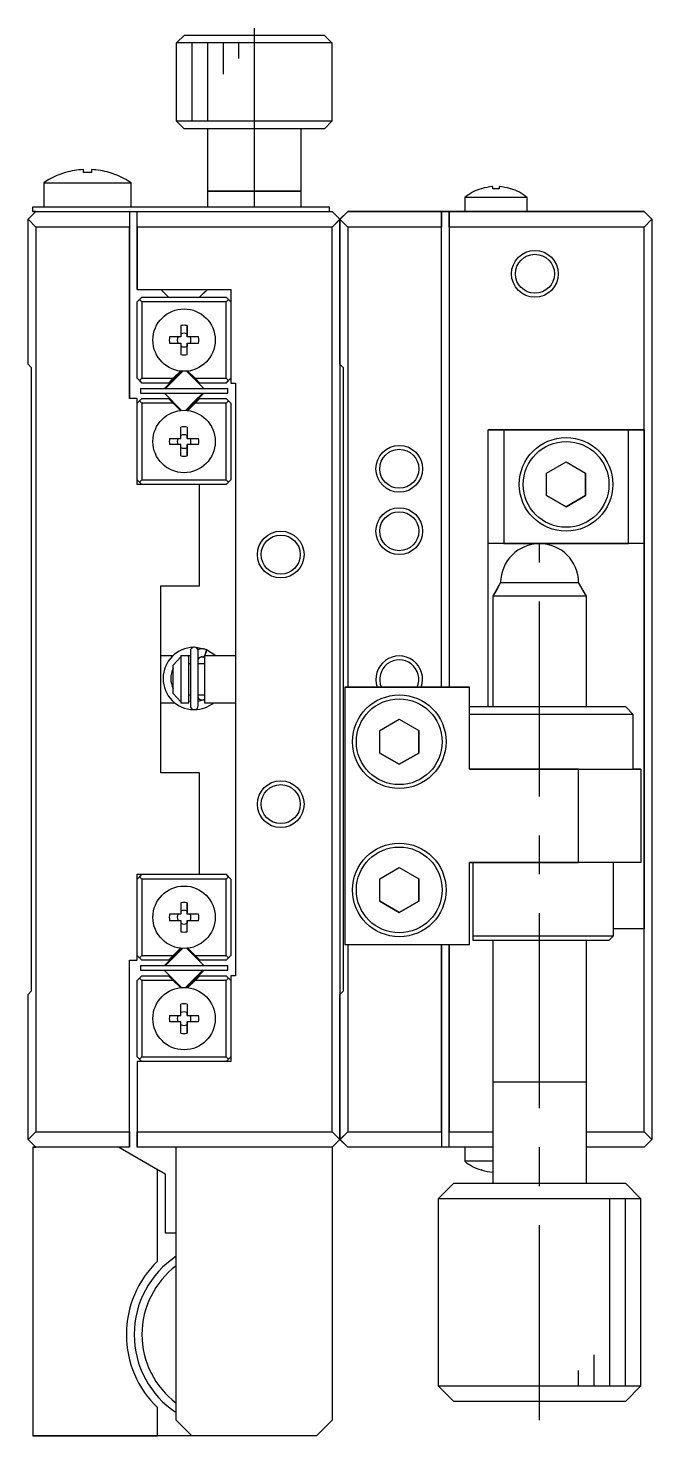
# Model space of a CAD drawing. Extents: x -29 to 387, y 4 to 271.
# Drawn here: x 31.9 to 71.9, y 116.4 to 206.7 of the extents above; entities that cross this region are included whole.
import ezdxf

# ---------------------------------------------------------------- set-up
doc = ezdxf.new("R2010")
doc.units = 0
doc.header["$LTSCALE"] = 10
doc.linetypes.add('CENTER', pattern=[2, 1.25, -0.25, 0.25, -0.25])
doc.layers.get('0').update_dxf_attribs({"linetype": 'CONTINUOUS'})
doc.layers.add('CENTER', color=1, linetype='CENTER')

msp = doc.modelspace()

# ---------------------------------------------------------------- linework, layer by layer
at = {"color": 7, "linetype": 'CONTINUOUS'}
for p, q in [((41.46428, 205.720414), (41.966067, 206.220414)), ((41.966067, 206.220414), (50.930441, 206.220414)), ((50.930441, 206.220414), (51.432228, 205.720414)), ((41.448254, 205.220414), (41.46428, 205.220414)), ((41.448254, 205.220414), (41.448254, 200.720414)), ((41.46428, 205.220414), (41.46428, 205.720414)), ((51.432228, 205.720414), (41.46428, 205.720414)), ((51.432228, 205.720414), (51.432228, 205.220414)), ((51.432228, 205.220414), (51.448254, 205.220414)), ((51.448254, 200.720414), (51.448254, 205.220414)), ((41.448254, 200.720414), (51.448254, 200.720414)), ((41.448254, 200.720414), (41.948254, 200.220414)), ((50.948254, 200.220414), (51.448254, 200.720414)), ((50.948254, 200.220414), (41.948254, 200.220414)), ((43.448254, 200.220414), (43.448254, 196.220414)), ((43.448254, 200.220414), (43.448254, 195.220414)), ((49.448254, 196.220414), (49.448254, 200.220414)), ((49.448254, 195.220414), (49.448254, 200.220414)), ((32.948254, 196.762877), (35.748254, 196.762877)), ((32.948254, 196.762877), (32.948254, 195.220414)), ((32.948254, 196.762877), (38.548254, 196.762877)), ((34.349115, 197.413619), (34.346106, 197.419787)), ((35.488254, 197.413619), (35.488254, 197.606876)), ((36.008254, 197.413619), (35.488254, 197.413619)), ((35.748254, 196.762877), (38.548254, 196.762877)), ((36.008254, 197.606876), (36.008254, 197.413619)), ((37.150402, 197.419787), (37.147393, 197.413619)), ((38.548254, 195.220414), (38.548254, 196.762877)), ((43.448254, 196.220414), (49.448254, 196.220414)), ((49.448254, 196.220414), (43.448254, 196.220414)), ((43.448254, 196.220414), (43.448254, 195.220414)), ((49.448254, 196.220414), (43.448254, 196.220414)), ((49.448254, 195.220414), (49.448254, 196.220414)), ((61.019545, 196.376147), (60.998254, 196.376147)), ((61.019545, 196.376147), (60.998254, 196.376147)), ((61.019545, 196.376147), (60.998254, 196.376147)), ((61.748254, 196.376147), (61.748254, 196.50789)), ((62.148254, 196.376147), (61.748254, 196.376147)), ((62.148254, 196.50789), (62.148254, 196.376147)), ((62.898254, 196.376147), (62.876963, 196.376147)), ((62.898254, 196.376147), (62.876963, 196.376147)), ((62.898254, 196.376147), (62.876963, 196.376147)), ((32.248254, 194.920414), (32.248254, 195.220414)), ((32.248254, 195.220414), (34.248254, 195.220414)), ((32.248254, 195.220414), (51.248254, 195.220414)), ((34.248254, 195.220414), (49.248254, 195.220414)), ((49.248254, 195.220414), (51.248254, 195.220414)), ((51.248254, 195.220414), (51.248254, 194.920414)), ((63.948254, 195.818413), (59.948254, 195.818413)), ((59.948254, 195.818413), (59.948254, 194.920414)), ((63.948254, 194.920414), (63.948254, 195.818413)), ((31.948254, 194.420414), (32.448254, 194.920414)), ((31.948254, 185.120414), (31.948254, 194.420414)), ((32.448254, 193.920414), (31.948254, 194.420414)), ((32.448254, 194.920414), (32.248254, 194.920414)), ((32.248254, 194.920414), (51.448254, 194.920414)), ((32.448254, 194.920414), (38.448254, 194.920414)), ((38.448254, 194.920414), (38.948254, 194.920414)), ((38.448254, 194.920414), (38.448254, 193.920414)), ((38.448254, 194.920414), (38.448254, 182.920414)), ((38.948254, 194.920414), (51.448254, 194.920414)), ((38.948254, 193.920414), (38.948254, 194.920414)), ((38.948254, 189.920414), (38.948254, 194.920414)), ((51.948254, 194.420414), (51.448254, 194.920414)), ((52.448254, 193.920414), (51.448254, 194.920414)), ((51.448254, 193.920414), (52.448254, 194.920414)), ((51.448254, 193.920414), (51.948254, 194.420414)), ((51.948254, 194.420414), (52.448254, 194.920414)), ((52.448254, 194.920414), (51.948254, 194.420414)), ((52.148254, 194.620414), (51.948254, 194.420414)), ((51.948254, 194.420414), (52.148254, 194.620414)), ((52.448254, 193.920414), (51.948254, 194.420414)), ((51.948254, 185.120414), (51.948254, 194.420414)), ((51.948254, 194.420414), (51.948254, 185.120414)), ((51.948254, 194.420414), (51.948254, 135.420414)), ((52.448254, 194.920414), (58.448254, 194.920414)), ((58.448254, 194.920414), (52.448254, 194.920414)), ((71.448254, 194.920414), (52.448254, 194.920414)), ((58.448254, 194.920414), (58.448254, 193.920414)), ((58.948254, 194.920414), (58.448254, 194.920414)), ((58.448254, 194.920414), (58.948254, 194.920414)), ((58.448254, 164.420414), (58.448254, 194.920414)), ((58.948254, 193.920414), (58.948254, 194.920414)), ((58.948254, 194.920414), (71.448254, 194.920414)), ((64.948254, 194.920414), (58.948254, 194.920414)), ((58.948254, 194.920414), (58.948254, 164.420414)), ((64.648254, 194.920414), (64.948254, 194.920414)), ((64.948254, 194.920414), (64.648254, 194.920414)), ((65.248254, 194.920414), (64.948254, 194.920414)), ((64.948254, 194.920414), (65.248254, 194.920414)), ((66.648259, 194.920414), (64.948254, 194.920414)), ((71.448254, 194.920414), (69.648249, 194.920414)), ((71.948254, 194.420414), (71.448254, 194.920414)), ((71.448254, 194.920414), (71.948254, 194.420414)), ((71.448254, 194.920414), (71.948254, 194.420414)), ((71.448254, 193.920414), (71.948254, 194.420414)), ((71.948254, 194.420414), (71.948254, 135.420414)), ((32.448254, 193.920414), (32.448254, 135.920414)), ((38.448254, 193.920414), (32.448254, 193.920414)), ((38.448254, 182.920414), (38.448254, 193.920414)), ((38.948254, 193.920414), (38.948254, 189.920414)), ((51.448254, 193.920414), (38.948254, 193.920414)), ((51.448254, 135.920414), (51.448254, 193.920414)), ((58.448254, 193.920414), (52.448254, 193.920414)), ((52.448254, 193.920414), (52.448254, 164.420414)), ((58.448254, 164.420414), (58.448254, 193.920414)), ((71.448254, 193.920414), (58.948254, 193.920414)), ((58.948254, 193.920414), (58.948254, 164.420414)), ((71.448254, 180.920414), (71.448254, 193.920414)), ((71.448254, 135.920414), (71.448254, 193.920414)), ((38.948254, 189.920414), (44.948254, 189.920414)), ((40.448254, 189.920414), (40.698254, 189.670414)), ((40.448254, 189.920414), (40.948254, 189.420414)), ((40.698254, 189.670414), (40.948254, 189.420414)), ((42.948254, 189.420414), (43.448254, 189.920414)), ((42.948254, 189.420414), (43.198254, 189.670414)), ((43.198254, 189.670414), (43.448254, 189.920414)), ((44.948254, 189.920414), (44.948254, 183.920414)), ((39.248254, 189.420414), (38.948254, 189.120414)), ((38.948254, 189.120414), (39.098254, 189.270414)), ((38.948254, 184.220414), (38.948254, 189.120414)), ((39.248254, 189.420414), (39.098254, 189.270414)), ((39.098254, 189.270414), (39.248254, 189.120414)), ((39.248254, 189.420414), (44.648254, 189.420414)), ((39.248254, 189.120414), (39.248254, 184.220414)), ((44.648254, 189.120414), (39.248254, 189.120414)), ((44.798254, 189.270414), (44.648254, 189.420414)), ((44.948254, 189.120414), (44.648254, 189.420414)), ((44.648254, 189.120414), (44.798254, 189.270414)), ((44.648254, 184.220414), (44.648254, 189.120414)), ((44.798254, 189.270414), (44.948254, 189.120414)), ((41.748254, 186.870414), (41.019545, 186.870414)), ((41.748254, 187.599123), (41.748254, 186.870414)), ((42.148254, 186.870414), (42.148254, 187.599123)), ((42.148254, 187.599123), (42.148254, 187.056806)), ((42.148254, 187.599123), (42.148254, 186.870414)), ((42.148254, 187.056806), (42.148254, 186.870414)), ((42.876963, 186.870414), (42.148254, 186.870414)), ((41.019545, 186.470414), (41.748254, 186.470414)), ((41.748254, 186.470414), (41.748254, 185.741705)), ((42.148254, 185.741705), (42.148254, 186.470414)), ((42.148254, 186.470414), (42.876963, 186.470414)), ((42.148254, 186.470414), (42.148254, 186.284022)), ((42.148254, 185.741705), (42.148254, 186.470414)), ((42.148254, 185.741705), (42.148254, 186.284022)), ((31.948254, 185.120414), (32.148254, 184.920414)), ((51.948254, 185.120414), (52.148254, 184.920414)), ((51.948254, 185.120414), (51.948254, 144.720414)), ((32.148254, 184.920414), (32.148254, 144.920414)), ((39.098254, 184.070414), (38.948254, 184.220414)), ((38.948254, 184.220414), (39.248254, 183.920414)), ((39.248254, 184.220414), (39.098254, 184.070414)), ((39.248254, 184.220414), (41.245652, 184.220414)), ((41.771477, 184.657851), (40.710817, 183.597191)), ((40.754751, 183.570414), (41.842188, 184.657851)), ((40.945652, 183.920414), (41.709905, 184.684668)), ((40.945652, 183.920414), (41.245652, 184.220414)), ((41.245652, 184.220414), (41.709905, 184.684668)), ((43.185691, 183.597191), (42.125031, 184.657851)), ((42.186603, 184.684668), (42.650856, 184.220414)), ((42.186603, 184.684668), (42.950856, 183.920414)), ((42.650856, 184.220414), (44.648254, 184.220414)), ((42.650856, 184.220414), (42.950856, 183.920414)), ((44.798254, 184.070414), (44.648254, 184.220414)), ((44.648254, 183.920414), (44.948254, 184.220414)), ((44.948254, 184.220414), (44.798254, 184.070414)), ((52.148254, 184.920414), (52.148254, 144.920414)), ((39.098254, 184.070414), (39.248254, 183.920414)), ((39.148254, 183.570414), (39.148254, 183.270414)), ((39.148254, 183.570414), (44.748254, 183.570414)), ((39.148254, 183.270414), (44.748254, 183.270414)), ((40.945652, 183.920414), (39.248254, 183.920414)), ((40.710817, 183.243638), (41.771477, 182.182977)), ((43.141757, 183.270414), (42.05432, 182.182977)), ((42.125031, 182.182977), (43.185691, 183.243638)), ((43.141757, 183.270414), (42.620005, 182.748663)), ((44.648254, 183.920414), (42.950856, 183.920414)), ((44.648254, 183.920414), (44.798254, 184.070414)), ((44.748254, 183.270414), (44.748254, 183.570414)), ((44.948254, 183.920414), (45.248254, 183.920414)), ((45.248254, 183.920414), (45.248254, 145.920414)), ((38.948254, 182.920414), (38.448254, 182.920414)), ((38.948254, 177.420414), (38.948254, 182.920414)), ((39.248254, 182.920414), (38.948254, 182.620414)), ((38.948254, 182.620414), (39.098254, 182.770414)), ((39.248254, 182.920414), (39.098254, 182.770414)), ((39.098254, 182.770414), (39.248254, 182.620414)), ((39.248254, 182.920414), (40.945652, 182.920414)), ((39.248254, 182.620414), (39.248254, 177.720414)), ((41.245652, 182.620414), (39.248254, 182.620414)), ((41.245652, 182.620414), (40.945652, 182.920414)), ((41.709905, 182.156161), (40.945652, 182.920414)), ((41.709905, 182.156161), (41.245652, 182.620414)), ((42.620005, 182.748663), (42.05432, 182.182977)), ((42.950856, 182.920414), (42.186603, 182.156161)), ((42.650856, 182.620414), (42.186603, 182.156161)), ((42.950856, 182.920414), (42.650856, 182.620414)), ((44.648254, 182.620414), (42.650856, 182.620414)), ((42.950856, 182.920414), (44.648254, 182.920414)), ((44.798254, 182.770414), (44.648254, 182.920414)), ((44.648254, 182.920414), (44.948254, 182.620414)), ((44.648254, 182.620414), (44.798254, 182.770414)), ((44.648254, 177.720414), (44.648254, 182.620414)), ((44.798254, 182.770414), (44.948254, 182.620414)), ((44.948254, 182.620414), (44.948254, 177.720414)), ((41.748254, 180.370414), (41.748254, 181.099123)), ((42.148254, 181.099123), (42.148254, 180.370414)), ((42.148254, 181.099123), (42.148254, 180.556806)), ((42.148254, 181.099123), (42.148254, 180.370414)), ((42.148254, 180.370414), (42.148254, 180.556806)), ((61.448254, 180.920414), (62.448254, 180.920414)), ((61.448254, 180.920414), (71.448254, 180.920414)), ((61.448254, 173.620414), (61.448254, 180.920414)), ((61.448254, 163.170414), (61.448254, 180.920414)), ((71.448254, 180.920414), (61.448254, 180.920414)), ((70.448254, 180.920414), (62.448254, 180.920414)), ((62.448254, 180.920414), (62.448254, 173.620414)), ((70.448254, 173.620414), (70.448254, 180.920414)), ((70.448254, 180.920414), (71.448254, 180.920414)), ((71.448254, 180.920414), (71.448254, 173.620414)), ((41.019545, 180.370414), (41.748254, 180.370414)), ((41.748254, 179.970414), (41.019545, 179.970414)), ((41.748254, 179.241705), (41.748254, 179.970414)), ((42.148254, 180.370414), (42.876963, 180.370414)), ((42.148254, 179.970414), (42.148254, 179.241705)), ((42.876963, 179.970414), (42.148254, 179.970414)), ((42.148254, 179.784022), (42.148254, 179.970414)), ((42.148254, 179.241705), (42.148254, 179.970414)), ((42.148254, 179.241705), (42.148254, 179.784022)), ((65.198254, 178.142102), (66.448254, 178.86379)), ((66.448254, 178.86379), (67.698254, 178.142102)), ((65.198254, 176.698726), (65.198254, 178.142102)), ((67.698254, 178.142102), (67.698254, 176.698726)), ((67.698254, 176.698726), (67.698254, 178.142102)), ((67.698254, 176.698726), (67.698254, 178.142102)), ((39.098254, 177.570414), (38.948254, 177.720414)), ((38.948254, 177.720414), (39.248254, 177.420414)), ((42.948254, 177.420414), (38.948254, 177.420414)), ((44.648254, 177.420414), (38.948254, 177.420414)), ((39.248254, 177.720414), (39.098254, 177.570414)), ((39.098254, 177.570414), (39.248254, 177.420414)), ((39.248254, 177.720414), (44.648254, 177.720414)), ((44.648254, 177.420414), (42.948254, 177.420414)), ((42.948254, 170.920414), (42.948254, 177.420414)), ((44.798254, 177.570414), (44.648254, 177.720414)), ((44.948254, 177.720414), (44.648254, 177.420414)), ((44.648254, 177.420414), (44.798254, 177.570414)), ((44.948254, 177.720414), (44.798254, 177.570414)), ((66.448254, 175.977039), (65.198254, 176.698726)), ((65.198254, 176.698726), (66.448254, 175.977039)), ((65.198254, 176.698726), (66.448254, 175.977039)), ((67.698254, 176.698726), (66.448254, 175.977039)), ((66.448254, 175.977039), (67.698254, 176.698726)), ((66.448254, 175.977039), (67.698254, 176.698726)), ((62.448254, 173.620414), (61.448254, 173.620414)), ((61.448254, 163.170414), (61.448254, 173.620414)), ((71.448254, 173.620414), (61.448254, 173.620414)), ((62.448254, 173.620414), (70.448254, 173.620414)), ((71.448254, 173.620414), (70.448254, 173.620414)), ((71.448254, 173.620414), (71.448254, 148.920414)), ((40.448254, 170.920414), (42.948254, 170.920414)), ((40.448254, 158.920414), (40.448254, 170.920414)), ((62.248254, 171.120414), (61.748254, 170.254389)), ((61.998254, 170.687402), (61.748254, 170.254389)), ((62.248254, 171.120414), (61.998254, 170.687402)), ((62.248254, 171.120414), (64.725612, 171.120414)), ((62.248254, 171.120414), (67.248254, 171.120414)), ((64.725612, 171.120414), (67.248254, 171.120414)), ((67.498254, 170.687402), (67.248254, 171.120414)), ((67.748254, 170.254389), (67.248254, 171.120414)), ((67.748254, 170.254389), (67.498254, 170.687402)), ((64.721084, 170.254389), (61.748254, 170.254389)), ((61.748254, 170.254389), (61.748254, 163.170414)), ((67.748254, 170.254389), (61.748254, 170.254389)), ((67.748254, 170.254389), (64.721084, 170.254389)), ((67.748254, 163.170414), (67.748254, 170.254389)), ((43.394488, 166.811866), (42.630134, 166.975884)), ((41.218636, 166.420414), (40.448254, 166.420414)), ((41.248254, 165.836929), (41.748254, 166.366097)), ((41.748254, 166.420414), (41.748254, 166.366097)), ((42.248254, 166.420414), (41.748254, 166.420414)), ((42.350628, 166.420414), (41.748254, 166.420414)), ((41.748254, 166.420414), (41.748254, 163.420414)), ((41.748254, 166.366097), (41.748254, 163.474731)), ((42.189395, 166.420809), (42.3506, 166.457467)), ((42.248254, 166.420414), (42.189508, 166.420414)), ((42.248254, 163.420414), (42.248254, 166.420414)), ((42.350628, 166.420414), (42.248254, 166.420414)), ((42.350628, 166.727397), (42.350628, 163.227397)), ((42.847965, 166.832813), (42.830197, 166.826241)), ((42.883158, 166.844342), (42.847965, 166.832813)), ((42.850628, 163.227397), (42.850628, 166.727397)), ((42.850628, 166.12555), (42.850897, 166.137132)), ((42.850897, 166.137132), (42.851753, 166.14933)), ((42.851753, 166.14933), (42.853193, 166.161471)), ((42.853193, 166.161471), (42.855214, 166.173527)), ((42.855214, 166.173527), (42.857813, 166.185473)), ((42.857813, 166.185473), (42.860984, 166.197279)), ((42.860984, 166.197279), (42.864721, 166.208921)), ((42.864721, 166.208921), (42.869016, 166.22037)), ((42.869016, 166.22037), (42.87386, 166.231601)), ((42.87386, 166.231601), (42.879245, 166.242586)), ((42.879245, 166.242586), (42.885158, 166.253302)), ((42.918872, 166.8541), (42.883158, 166.844342)), ((42.885158, 166.253302), (42.891589, 166.263721)), ((42.891589, 166.263721), (42.898525, 166.273818)), ((42.898525, 166.273818), (42.90595, 166.283569)), ((42.90595, 166.283569), (42.913851, 166.29295)), ((42.913851, 166.29295), (42.92221, 166.301936)), ((42.955022, 166.862062), (42.918872, 166.8541)), ((42.92221, 166.301936), (42.931009, 166.310503)), ((42.931009, 166.310503), (42.94023, 166.31863)), ((42.94023, 166.31863), (42.949852, 166.326294)), ((42.949852, 166.326294), (42.959853, 166.333474)), ((42.991518, 166.86821), (42.955022, 166.862062)), ((42.959853, 166.333474), (42.970211, 166.34015)), ((42.970211, 166.34015), (42.980902, 166.346301)), ((42.980902, 166.346301), (42.9919, 166.35191)), ((43.02827, 166.872529), (42.991518, 166.86821)), ((42.9919, 166.35191), (43.003178, 166.35696)), ((43.003178, 166.35696), (43.014709, 166.361434)), ((43.014709, 166.361434), (43.026463, 166.365318)), ((43.026463, 166.365318), (43.038411, 166.3686)), ((43.06519, 166.875008), (43.02827, 166.872529)), ((43.038411, 166.3686), (43.05052, 166.371267)), ((43.05052, 166.371267), (43.062758, 166.373311)), ((43.062758, 166.373311), (43.075094, 166.374724)), ((43.102187, 166.875641), (43.06519, 166.875008)), ((43.075094, 166.374724), (43.087493, 166.375501)), ((43.087493, 166.375501), (43.09992, 166.375638)), ((43.09992, 166.375638), (43.112343, 166.375134)), ((43.139171, 166.874426), (43.102187, 166.875641)), ((43.112343, 166.375134), (43.124725, 166.373989)), ((43.124725, 166.373989), (43.137033, 166.372208)), ((43.137033, 166.372208), (43.149234, 166.369795)), ((43.176051, 166.871367), (43.139171, 166.874426)), ((43.149234, 166.369795), (43.161292, 166.366758)), ((43.161292, 166.366758), (43.173175, 166.363105)), ((43.173175, 166.363105), (43.184851, 166.35885)), ((43.212737, 166.866469), (43.176051, 166.871367)), ((43.184851, 166.35885), (43.191479, 166.356126)), ((43.191991, 166.357117), (43.24836, 166.331531)), ((43.195942, 166.356441), (43.193017, 166.355801)), ((43.199446, 166.358497), (43.195942, 166.356441)), ((43.201087, 166.353182), (43.198817, 166.358)), ((43.203508, 166.361955), (43.199446, 166.358497)), ((43.252722, 166.417706), (43.201087, 166.353182)), ((43.208103, 166.366793), (43.203508, 166.361955)), ((43.213201, 166.372983), (43.208103, 166.366793)), ((43.249139, 166.859745), (43.212737, 166.866469)), ((43.218773, 166.380486), (43.213201, 166.372983)), ((43.224784, 166.389255), (43.218773, 166.380486)), ((43.231196, 166.399237), (43.224784, 166.389255)), ((43.237969, 166.41037), (43.231196, 166.399237)), ((43.245064, 166.422585), (43.237969, 166.41037)), ((43.252434, 166.435808), (43.245064, 166.422585)), ((43.248254, 166.420414), (43.248254, 163.420414)), ((45.248254, 166.420414), (43.248254, 166.420414)), ((43.285169, 166.85121), (43.249139, 166.859745)), ((43.260036, 166.449956), (43.252434, 166.435808)), ((43.396932, 166.810822), (43.252722, 166.417706)), ((43.267822, 166.464942), (43.260036, 166.449956)), ((43.275743, 166.480675), (43.267822, 166.464942)), ((43.283753, 166.497056), (43.275743, 166.480675)), ((43.2918, 166.513985), (43.283753, 166.497056)), ((43.320737, 166.840886), (43.285169, 166.85121)), ((43.299836, 166.531358), (43.2918, 166.513985)), ((43.30781, 166.549068), (43.299836, 166.531358)), ((43.315674, 166.567004), (43.30781, 166.549068)), ((43.323379, 166.585058), (43.315674, 166.567004)), ((43.355754, 166.828795), (43.320737, 166.840886)), ((43.330878, 166.603116), (43.323379, 166.585058)), ((43.338124, 166.621069), (43.330878, 166.603116)), ((43.345073, 166.638806), (43.338124, 166.621069)), ((43.351682, 166.656216), (43.345073, 166.638806)), ((43.35791, 166.673193), (43.351682, 166.656216)), ((43.388336, 166.815743), (43.355754, 166.828795)), ((43.363718, 166.689632), (43.35791, 166.673193)), ((43.369072, 166.705431), (43.363718, 166.689632)), ((43.373937, 166.720494), (43.369072, 166.705431)), ((43.378285, 166.734728), (43.373937, 166.720494)), ((43.382087, 166.748044), (43.378285, 166.734728)), ((43.385322, 166.76036), (43.382087, 166.748044)), ((43.387968, 166.771601), (43.385322, 166.76036)), ((43.386798, 166.816068), (43.389126, 166.81529)), ((43.983552, 166.420422), (43.387824, 166.814752)), ((43.390009, 166.781698), (43.387968, 166.771601)), ((43.389126, 166.81529), (43.390842, 166.813098)), ((43.391434, 166.790587), (43.390009, 166.781698)), ((43.390842, 166.813098), (43.391935, 166.809505)), ((43.39112, 166.810585), (43.396932, 166.810822)), ((43.392232, 166.798215), (43.391434, 166.790587)), ((43.391935, 166.809505), (43.392399, 166.804534)), ((43.392399, 166.804534), (43.392232, 166.798215)), ((43.469408, 166.777601), (43.394488, 166.811866)), ((41.248254, 164.003899), (41.248254, 165.836929)), ((42.350628, 165.920414), (42.248254, 165.920414)), ((43.248254, 165.920414), (42.850628, 165.920414)), ((43.248254, 165.920414), (42.850628, 165.920414)), ((43.248254, 165.920414), (42.850628, 165.920414)), ((52.248254, 164.420414), (52.248254, 147.920414)), ((52.248254, 164.420414), (60.248254, 164.420414)), ((52.248254, 164.420414), (54.33404, 164.420414)), ((60.248254, 164.420414), (52.248254, 164.420414)), ((54.33404, 164.420414), (54.60261, 164.420414)), ((54.60261, 164.420414), (56.893898, 164.420414)), ((56.893898, 164.420414), (57.162468, 164.420414)), ((57.162468, 164.420414), (57.748254, 164.420414)), ((60.248254, 164.420414), (57.748254, 164.420414)), ((60.248254, 164.420414), (58.248254, 164.420414)), ((60.248254, 164.420414), (58.248254, 164.420414)), ((60.248254, 159.170414), (60.248254, 164.420414)), ((40.448254, 163.420414), (41.348175, 163.420414)), ((41.748254, 163.474731), (41.248254, 164.003899)), ((41.748254, 163.474731), (41.748254, 163.420414)), ((41.748254, 163.420414), (42.248254, 163.420414)), ((42.350613, 163.497572), (42.248154, 163.518519)), ((42.248254, 163.920414), (42.350628, 163.920414)), ((42.850628, 163.920414), (43.248254, 163.920414)), ((42.850628, 163.920414), (43.248254, 163.920414)), ((42.850628, 163.920414), (43.248254, 163.920414)), ((42.850678, 163.82434), (42.850628, 163.829244)), ((43.248363, 163.623522), (42.850637, 163.497301)), ((42.851213, 163.812121), (42.850678, 163.82434)), ((42.852335, 163.799938), (42.851213, 163.812121)), ((42.854042, 163.787819), (42.852335, 163.799938)), ((42.856331, 163.775792), (42.854042, 163.787819)), ((42.859198, 163.763884), (42.856331, 163.775792)), ((42.862638, 163.752123), (42.859198, 163.763884)), ((42.866644, 163.740536), (42.862638, 163.752123)), ((42.87121, 163.72915), (42.866644, 163.740536)), ((42.876327, 163.717992), (42.87121, 163.72915)), ((42.881984, 163.707089), (42.876327, 163.717992)), ((42.888171, 163.696468), (42.881984, 163.707089)), ((42.894876, 163.686155), (42.888171, 163.696468)), ((42.902085, 163.676176), (42.894876, 163.686155)), ((42.909783, 163.666557), (42.902085, 163.676176)), ((42.917953, 163.657322), (42.909783, 163.666557)), ((42.926579, 163.648497), (42.917953, 163.657322)), ((42.935642, 163.640105), (42.926579, 163.648497)), ((42.94512, 163.632169), (42.935642, 163.640105)), ((42.954993, 163.624713), (42.94512, 163.632169)), ((42.965237, 163.617758), (42.954993, 163.624713)), ((42.975826, 163.611323), (42.965237, 163.617758)), ((42.986737, 163.605429), (42.975826, 163.611323)), ((42.99794, 163.600093), (42.986737, 163.605429)), ((43.009407, 163.595333), (42.99794, 163.600093)), ((43.021109, 163.591162), (43.009407, 163.595333)), ((43.033014, 163.587595), (43.021109, 163.591162)), ((43.045091, 163.584642), (43.033014, 163.587595)), ((43.057306, 163.582313), (43.045091, 163.584642)), ((43.069626, 163.580616), (43.057306, 163.582313)), ((43.082017, 163.579556), (43.069626, 163.580616)), ((43.094445, 163.579137), (43.082017, 163.579556)), ((43.106875, 163.579359), (43.094445, 163.579137)), ((43.119273, 163.580221), (43.106875, 163.579359)), ((43.131605, 163.58172), (43.119273, 163.580221)), ((43.143836, 163.58385), (43.131605, 163.58172)), ((43.155934, 163.586604), (43.143836, 163.58385)), ((43.167865, 163.589973), (43.155934, 163.586604)), ((43.1796, 163.593945), (43.167865, 163.589973)), ((43.191479, 163.598667), (43.1796, 163.593945)), ((43.191121, 163.598494), (43.189601, 163.597136)), ((43.193017, 163.598993), (43.191121, 163.598494)), ((43.248254, 163.420414), (45.248254, 163.420414)), ((43.248254, 163.420414), (45.248254, 163.420414)), ((43.853244, 163.420414), (43.948254, 163.420414)), ((43.325185, 163.115336), (43.326191, 163.115663)), ((43.325499, 163.114531), (43.388336, 163.139051)), ((43.326191, 163.115663), (43.327255, 163.116011)), ((43.327255, 163.116011), (43.328757, 163.116505)), ((43.328757, 163.116505), (43.329767, 163.116839)), ((43.329767, 163.116839), (43.331198, 163.117315)), ((43.331198, 163.117315), (43.332991, 163.117917)), ((43.332991, 163.117917), (43.335635, 163.118813)), ((43.335635, 163.118813), (43.338283, 163.119721)), ((43.338283, 163.119721), (43.343186, 163.121433)), ((43.343186, 163.121433), (43.388336, 163.139051)), ((43.384326, 163.139167), (43.386798, 163.138725)), ((43.386798, 163.138725), (43.386466, 163.139515)), ((43.388336, 163.139051), (43.386798, 163.138725)), ((60.248254, 163.170414), (70.248254, 163.170414)), ((60.248254, 163.170414), (61.748254, 163.170414)), ((60.248254, 163.170414), (70.248254, 163.170414)), ((70.748254, 162.670414), (60.248254, 162.670414)), ((67.748254, 163.170414), (70.248254, 163.170414)), ((70.748254, 162.670414), (70.248254, 163.170414)), ((70.748254, 159.170414), (70.748254, 162.670414)), ((54.498254, 161.642102), (55.748254, 162.36379)), ((54.498254, 160.198726), (54.498254, 161.642102)), ((55.748254, 162.36379), (56.998254, 161.642102)), ((56.998254, 161.642102), (56.998254, 160.198726)), ((56.998254, 160.198726), (56.998254, 161.642102)), ((56.998254, 160.198726), (56.998254, 161.642102)), ((55.748254, 159.477039), (54.498254, 160.198726)), ((54.498254, 160.198726), (55.748254, 159.477039)), ((54.498254, 160.198726), (55.748254, 159.477039)), ((56.998254, 160.198726), (55.748254, 159.477039)), ((55.748254, 159.477039), (56.998254, 160.198726)), ((55.748254, 159.477039), (56.998254, 160.198726)), ((42.948254, 158.920414), (40.448254, 158.920414)), ((42.948254, 152.420414), (42.948254, 158.920414)), ((67.248254, 159.170414), (60.248254, 159.170414)), ((60.248254, 159.170414), (71.248254, 159.170414)), ((67.248254, 153.170414), (67.248254, 159.170414)), ((67.248254, 159.170414), (71.248254, 159.170414)), ((71.248254, 159.170414), (70.748254, 159.170414)), ((71.248254, 159.170414), (71.248254, 153.170414)), ((54.498254, 152.142102), (55.748254, 152.86379)), ((55.748254, 152.86379), (56.998254, 152.142102)), ((60.248254, 147.920414), (60.248254, 153.170414)), ((60.248254, 153.170414), (67.248254, 153.170414)), ((71.248254, 153.170414), (60.248254, 153.170414)), ((60.498254, 148.470414), (60.498254, 153.170414)), ((60.498254, 148.170414), (60.498254, 153.170414)), ((71.248254, 153.170414), (67.248254, 153.170414)), ((69.498254, 148.470414), (69.498254, 153.170414)), ((38.948254, 152.420414), (42.948254, 152.420414)), ((38.948254, 146.920414), (38.948254, 152.420414)), ((38.948254, 152.420414), (44.648254, 152.420414)), ((38.948254, 152.120414), (39.248254, 152.420414)), ((38.948254, 152.120414), (39.098254, 152.270414)), ((39.248254, 152.420414), (39.098254, 152.270414)), ((39.098254, 152.270414), (39.248254, 152.120414)), ((39.248254, 152.120414), (39.248254, 147.220414)), ((44.648254, 152.120414), (39.248254, 152.120414)), ((42.948254, 152.420414), (44.648254, 152.420414)), ((44.798254, 152.270414), (44.648254, 152.420414)), ((44.948254, 152.120414), (44.648254, 152.420414)), ((44.648254, 152.120414), (44.798254, 152.270414)), ((44.648254, 147.220414), (44.648254, 152.120414)), ((44.798254, 152.270414), (44.948254, 152.120414)), ((44.948254, 152.120414), (44.948254, 147.220414)), ((54.498254, 150.698726), (54.498254, 152.142102)), ((56.998254, 152.142102), (56.998254, 150.698726)), ((56.998254, 150.698726), (56.998254, 152.142102)), ((56.998254, 150.698726), (56.998254, 152.142102)), ((41.748254, 149.870414), (41.019545, 149.870414)), ((41.748254, 150.599123), (41.748254, 149.870414)), ((42.148254, 149.870414), (42.148254, 150.599123)), ((42.148254, 150.599123), (42.148254, 150.056806)), ((42.148254, 150.599123), (42.148254, 149.870414)), ((42.148254, 150.056806), (42.148254, 149.870414)), ((42.876963, 149.870414), (42.148254, 149.870414)), ((55.748254, 149.977039), (54.498254, 150.698726)), ((54.498254, 150.698726), (55.748254, 149.977039)), ((54.498254, 150.698726), (55.748254, 149.977039)), ((56.998254, 150.698726), (55.748254, 149.977039)), ((55.748254, 149.977039), (56.998254, 150.698726)), ((55.748254, 149.977039), (56.998254, 150.698726)), ((41.019545, 149.470414), (41.748254, 149.470414)), ((41.748254, 149.470414), (41.748254, 148.741705)), ((42.148254, 148.741705), (42.148254, 149.470414)), ((42.148254, 149.470414), (42.876963, 149.470414)), ((42.148254, 149.470414), (42.148254, 149.284022)), ((42.148254, 148.741705), (42.148254, 149.470414)), ((42.148254, 148.741705), (42.148254, 149.284022)), ((71.448254, 148.920414), (69.498254, 148.920414)), ((71.448254, 135.920414), (71.448254, 148.920414)), ((60.498254, 148.470414), (69.498254, 148.470414)), ((60.498254, 148.170414), (60.498254, 148.470414)), ((69.198254, 148.170414), (60.498254, 148.170414)), ((61.748254, 148.170414), (61.748254, 139.120414)), ((61.748254, 148.170414), (61.748254, 132.620414)), ((67.748254, 139.120414), (67.748254, 148.170414)), ((67.748254, 132.620414), (67.748254, 148.170414)), ((69.198254, 148.170414), (69.498254, 148.470414)), ((39.098254, 147.070414), (38.948254, 147.220414)), ((38.948254, 147.220414), (39.248254, 146.920414)), ((39.248254, 147.220414), (39.098254, 147.070414)), ((39.248254, 147.220414), (41.245652, 147.220414)), ((41.771477, 147.657851), (40.710817, 146.597191)), ((40.754751, 146.570414), (41.842188, 147.657851)), ((40.945652, 146.920414), (41.709905, 147.684668)), ((40.945652, 146.920414), (41.245652, 147.220414)), ((41.245652, 147.220414), (41.709905, 147.684668)), ((41.276503, 147.092166), (41.842188, 147.657851)), ((43.185691, 146.597191), (42.125031, 147.657851)), ((42.186603, 147.684668), (42.650856, 147.220414)), ((42.186603, 147.684668), (42.950856, 146.920414)), ((42.650856, 147.220414), (44.648254, 147.220414)), ((42.650856, 147.220414), (42.950856, 146.920414)), ((44.798254, 147.070414), (44.648254, 147.220414)), ((44.948254, 147.220414), (44.648254, 146.920414)), ((44.948254, 147.220414), (44.798254, 147.070414)), ((52.248254, 147.920414), (60.248254, 147.920414)), ((52.448254, 147.920414), (52.448254, 135.920414)), ((58.448254, 135.920414), (58.448254, 147.920414)), ((58.448254, 147.920414), (58.448254, 134.920414)), ((58.948254, 147.920414), (58.948254, 135.920414)), ((58.948254, 134.920414), (58.948254, 147.920414)), ((38.448254, 146.920414), (38.948254, 146.920414)), ((38.448254, 135.920414), (38.448254, 146.920414)), ((38.448254, 134.920414), (38.448254, 146.920414)), ((39.098254, 147.070414), (39.248254, 146.920414)), ((39.148254, 146.570414), (39.148254, 146.270414)), ((39.148254, 146.570414), (44.748254, 146.570414)), ((39.148254, 146.270414), (44.748254, 146.270414)), ((40.945652, 146.920414), (39.248254, 146.920414)), ((40.710817, 146.243638), (41.771477, 145.182977)), ((40.754751, 146.570414), (41.276503, 147.092166)), ((43.141757, 146.270414), (42.05432, 145.182977)), ((42.125031, 145.182977), (43.185691, 146.243638)), ((44.648254, 146.920414), (42.950856, 146.920414)), ((44.648254, 146.920414), (44.798254, 147.070414)), ((44.748254, 146.270414), (44.748254, 146.570414)), ((38.948254, 145.620414), (39.248254, 145.920414)), ((38.948254, 145.620414), (39.098254, 145.770414)), ((38.948254, 140.720414), (38.948254, 145.620414)), ((39.248254, 145.920414), (39.098254, 145.770414)), ((39.098254, 145.770414), (39.248254, 145.620414)), ((39.248254, 145.920414), (40.945652, 145.920414)), ((39.248254, 145.620414), (39.248254, 140.720414)), ((41.245652, 145.620414), (39.248254, 145.620414)), ((41.245652, 145.620414), (40.945652, 145.920414)), ((41.709905, 145.156161), (40.945652, 145.920414)), ((41.709905, 145.156161), (41.245652, 145.620414)), ((42.950856, 145.920414), (42.186603, 145.156161)), ((42.650856, 145.620414), (42.186603, 145.156161)), ((42.950856, 145.920414), (42.650856, 145.620414)), ((44.648254, 145.620414), (42.650856, 145.620414)), ((42.950856, 145.920414), (44.648254, 145.920414)), ((44.798254, 145.770414), (44.648254, 145.920414)), ((44.648254, 145.920414), (44.948254, 145.620414)), ((44.648254, 145.620414), (44.798254, 145.770414)), ((44.648254, 140.720414), (44.648254, 145.620414)), ((44.798254, 145.770414), (44.948254, 145.620414)), ((44.948254, 145.920414), (44.948254, 140.420414)), ((45.248254, 145.920414), (44.948254, 145.920414)), ((32.148254, 144.920414), (31.948254, 144.720414)), ((31.948254, 135.420414), (31.948254, 144.720414)), ((52.148254, 144.920414), (51.948254, 144.720414)), ((51.948254, 144.720414), (52.148254, 144.920414)), ((51.948254, 144.720414), (52.148254, 144.920414)), ((51.948254, 135.420414), (51.948254, 144.720414)), ((51.948254, 144.720414), (51.948254, 135.420414)), ((41.748254, 143.370414), (41.748254, 144.099123)), ((42.148254, 144.099123), (42.148254, 143.370414)), ((42.148254, 144.099123), (42.148254, 143.556806)), ((42.148254, 144.099123), (42.148254, 143.370414)), ((42.148254, 143.370414), (42.148254, 143.556806)), ((41.019545, 143.370414), (41.748254, 143.370414)), ((41.748254, 142.970414), (41.019545, 142.970414)), ((41.748254, 142.241705), (41.748254, 142.970414)), ((42.148254, 143.370414), (42.876963, 143.370414)), ((42.148254, 142.970414), (42.148254, 142.241705)), ((42.876963, 142.970414), (42.148254, 142.970414)), ((42.148254, 142.784022), (42.148254, 142.970414)), ((42.148254, 142.241705), (42.148254, 142.970414)), ((42.148254, 142.241705), (42.148254, 142.784022)), ((39.098254, 140.570414), (38.948254, 140.720414)), ((39.248254, 140.420414), (38.948254, 140.720414)), ((44.948254, 140.420414), (38.948254, 140.420414)), ((38.948254, 140.420414), (38.948254, 135.920414)), ((38.948254, 140.420414), (38.948254, 134.920414)), ((39.248254, 140.720414), (39.098254, 140.570414)), ((39.098254, 140.570414), (39.248254, 140.420414)), ((39.248254, 140.720414), (44.648254, 140.720414)), ((44.798254, 140.570414), (44.648254, 140.720414)), ((44.648254, 140.420414), (44.948254, 140.720414)), ((44.648254, 140.420414), (44.798254, 140.570414)), ((44.948254, 140.720414), (44.798254, 140.570414)), ((61.748249, 139.120414), (64.748254, 139.120414)), ((61.748249, 139.120414), (67.748259, 139.120414)), ((61.748254, 139.125414), (61.748254, 139.120414)), ((61.748254, 139.120414), (61.748254, 139.115414)), ((61.748254, 139.120414), (61.748254, 132.620414)), ((64.748254, 139.120414), (67.748259, 139.120414)), ((67.748254, 139.120414), (67.748254, 139.125414)), ((67.748254, 139.115414), (67.748254, 139.120414)), ((67.748254, 132.620414), (67.748254, 139.120414)), ((31.948254, 135.420414), (32.448254, 135.920414)), ((32.448254, 134.920414), (31.948254, 135.420414)), ((32.448254, 135.920414), (38.448254, 135.920414)), ((38.448254, 135.920414), (38.448254, 134.920414)), ((38.948254, 134.920414), (38.948254, 135.920414)), ((38.948254, 135.920414), (51.448254, 135.920414)), ((51.948254, 135.420414), (51.448254, 135.920414)), ((51.448254, 134.920414), (52.448254, 135.920414)), ((52.448254, 134.920414), (51.448254, 135.920414)), ((51.448254, 134.920414), (51.948254, 135.420414)), ((51.948254, 135.420414), (52.448254, 135.920414)), ((52.448254, 134.920414), (51.948254, 135.420414)), ((52.448254, 135.920414), (58.448254, 135.920414)), ((58.448254, 135.920414), (58.448254, 134.920414)), ((58.948254, 135.920414), (61.748254, 135.920414)), ((58.948254, 134.920414), (58.948254, 135.920414)), ((67.748254, 135.920414), (71.448254, 135.920414)), ((71.948254, 135.420414), (71.448254, 135.920414)), ((71.448254, 134.920414), (71.948254, 135.420414)), ((32.248254, 134.920414), (32.248254, 116.420414)), ((32.248254, 134.920414), (32.448254, 134.920414)), ((38.448254, 134.920414), (32.248254, 134.920414)), ((38.448254, 134.920414), (32.448254, 134.920414)), ((40.248254, 133.477039), (37.748254, 134.920414)), ((40.748254, 133.188363), (37.748254, 134.920414)), ((51.448254, 134.920414), (38.948254, 134.920414)), ((41.448254, 117.420414), (41.448254, 134.920414)), ((51.448254, 134.920414), (51.448254, 117.420414)), ((58.448254, 134.920414), (52.448254, 134.920414)), ((61.748254, 134.920414), (52.448254, 134.920414)), ((58.948254, 134.920414), (58.448254, 134.920414)), ((61.748254, 134.920414), (58.948254, 134.920414)), ((59.948254, 134.920414), (59.948254, 134.022415)), ((71.448254, 134.920414), (67.748254, 134.920414)), ((61.748254, 134.022415), (59.948254, 134.022415)), ((40.248254, 127.61083), (40.248254, 133.477039)), ((40.748254, 133.188363), (40.248254, 133.477039)), ((40.748254, 129.420414), (40.748254, 133.188363)), ((61.019545, 133.464682), (60.998254, 133.464682)), ((61.019545, 133.464682), (60.998254, 133.464682)), ((61.019545, 133.464682), (60.998254, 133.464682)), ((59.248254, 132.620414), (58.248254, 131.620414)), ((59.248254, 132.620414), (64.698443, 132.620414)), ((59.248254, 132.620414), (61.748254, 132.620414)), ((59.248254, 132.620414), (70.248254, 132.620414)), ((61.748254, 132.620414), (67.748254, 132.620414)), ((61.748254, 132.620414), (64.721084, 132.620414)), ((64.698443, 132.620414), (70.248254, 132.620414)), ((64.721084, 132.620414), (67.748254, 132.620414)), ((67.748254, 132.620414), (70.248254, 132.620414)), ((71.248254, 131.620414), (70.248254, 132.620414)), ((64.689386, 131.620414), (58.248254, 131.620414)), ((58.248254, 131.620414), (58.248254, 119.620414)), ((71.248254, 131.620414), (58.248254, 131.620414)), ((71.248254, 131.620414), (64.689386, 131.620414)), ((71.248254, 119.620414), (71.248254, 131.620414)), ((41.448254, 129.420414), (40.748254, 129.420414)), ((58.248254, 119.620414), (71.248254, 119.620414)), ((58.248254, 119.620414), (59.248254, 118.620414)), ((70.248254, 118.620414), (71.248254, 119.620414)), ((40.248254, 116.420414), (40.248254, 118.229999)), ((70.248254, 118.620414), (59.248254, 118.620414)), ((41.448254, 117.420414), (42.448254, 116.420414)), ((50.448254, 116.420414), (51.448254, 117.420414)), ((32.248254, 116.420414), (40.248254, 116.420414)), ((50.448254, 116.420414), (32.248254, 116.420414)), ((42.448254, 116.420414), (40.248254, 116.420414)), ((50.448254, 116.420414), (42.448254, 116.420414))]:
    msp.add_line(p, q, dxfattribs=at)
at = {"color": 3, "linetype": 'CONTINUOUS'}
for p, q in [((42.448254, 205.720414), (42.448254, 200.720414)), ((43.448254, 205.720414), (43.448254, 200.720414)), ((44.448254, 205.720414), (44.448254, 203.720414)), ((45.448254, 205.720414), (45.448254, 204.720414)), ((69.248254, 119.620414), (69.248254, 131.620414)), ((70.248254, 119.620414), (70.248254, 131.620414)), ((68.248254, 119.620414), (68.248254, 121.620414)), ((67.248254, 119.620414), (67.248254, 120.620414))]:
    msp.add_line(p, q, dxfattribs=at)
for centre in [(64.448254, 190.920414), (55.748254, 178.420414), (55.748254, 174.420414), (48.148254, 172.920414), (48.148254, 156.920414)]:
    msp.add_circle(centre, 1.5, dxfattribs=at)
at = {"color": 7, "linetype": 'CONTINUOUS'}
for centre, radius in [((64.448254, 190.920414), 1.25), ((41.948254, 186.670414), 2), ((41.948254, 180.170414), 2), ((55.748254, 178.420414), 1.25), ((66.448254, 177.420414), 3), ((66.448254, 177.420414), 2.75), ((55.748254, 174.420414), 1.25), ((48.148254, 172.920414), 1.25), ((55.748254, 160.920414), 3), ((55.748254, 160.920414), 2.75), ((48.148254, 156.920414), 1.25), ((55.748254, 151.420414), 3), ((55.748254, 151.420414), 2.75), ((41.948254, 149.670414), 2), ((41.948254, 143.170414), 2)]:
    msp.add_circle(centre, radius, dxfattribs=at)
for centre, radius, start, end in [((35.748254, 192.620414), 5, 106.285843, 124.055798), ((35.748254, 192.620414), 4.993235, 92.984767, 106.272555), ((35.748254, 192.620414), 4.993235, 73.727445, 87.015233), ((35.748254, 192.620414), 5, 55.944202, 73.714157), ((61.948254, 193.320414), 3.2, 107.270005, 128.682187), ((61.948254, 193.320414), 3.193744, 93.59035, 106.905258), ((61.948254, 193.320414), 3.193744, 73.094742, 86.40965), ((61.948254, 193.320414), 3.2, 51.317813, 72.729995), ((41.948254, 186.670414), 0.95, 167.846803, 192.153197), ((41.948254, 186.670414), 0.435085, 152.633517, 207.366483), ((41.948254, 186.670414), 0.95, 77.846803, 102.153197), ((41.948254, 186.670414), 0.435085, 62.633517, 117.366483), ((41.948254, 186.670414), 0.435085, 332.633517, 27.366483), ((41.948254, 186.670414), 0.95, 347.846803, 12.153197), ((41.948254, 186.670414), 0.435085, 242.633517, 297.366483), ((41.948254, 186.670414), 0.95, 257.846803, 282.153197), ((41.912899, 184.51643), 0.2, 126.858028, 135), ((41.983609, 184.51643), 0.2, 128.738756, 135), ((41.983609, 184.51643), 0.2, 45, 53.141972), ((40.852238, 183.45577), 0.2, 135, 145.024696), ((40.852238, 183.385059), 0.2, 214.975304, 225), ((43.044269, 183.45577), 0.2, 34.975304, 45), ((43.044269, 183.385059), 0.2, 315, 325.024696), ((41.912899, 182.324399), 0.2, 225, 233.141972), ((41.912899, 182.324399), 0.2, 308.738756, 315), ((41.983609, 182.324399), 0.2, 306.858028, 315), ((41.948254, 180.170414), 0.95, 77.846803, 102.153197), ((41.948254, 180.170414), 0.435085, 62.633517, 117.366483), ((41.948254, 180.170414), 0.95, 167.846803, 192.153197), ((41.948254, 180.170414), 0.435085, 152.633517, 207.366483), ((41.948254, 180.170414), 0.435085, 242.633517, 297.366483), ((41.948254, 180.170414), 0.435085, 332.633517, 27.366483), ((41.948254, 180.170414), 0.95, 347.846803, 12.153197), ((41.948254, 180.170414), 0.95, 257.846803, 282.153197), ((64.748254, 171.120414), 2.5, 90, 180), ((64.748254, 171.120414), 2.5, 0, 180), ((64.748254, 171.120414), 2.5, 0, 90), ((42.600558, 164.977449), 1.998723, 90.849341, 269.201677), ((42.600628, 166.727397), 0.25, 0, 180), ((55.748254, 164.920414), 1.25, 336.421822, 203.578178), ((42.601057, 164.977681), 1.501369, 154.310469, 205.694758), ((42.598648, 164.983328), 2.004707, 270.942957, 308.758476), ((42.600628, 163.227397), 0.25, 180, 0), ((41.948254, 149.670414), 0.95, 167.846803, 192.153197), ((41.948254, 149.670414), 0.435085, 152.633517, 207.366483), ((41.948254, 149.670414), 0.95, 77.846803, 102.153197), ((41.948254, 149.670414), 0.435085, 62.633517, 117.366483), ((41.948254, 149.670414), 0.435085, 332.633517, 27.366483), ((41.948254, 149.670414), 0.95, 347.846803, 12.153197), ((41.948254, 149.670414), 0.435085, 242.633517, 297.366483), ((41.948254, 149.670414), 0.95, 257.846803, 282.153197), ((41.912899, 147.51643), 0.2, 126.858028, 135), ((41.983609, 147.51643), 0.2, 128.738756, 135), ((41.983609, 147.51643), 0.2, 45, 53.141972), ((40.852238, 146.45577), 0.2, 135, 145.024696), ((40.852238, 146.385059), 0.2, 214.975304, 225), ((43.044269, 146.45577), 0.2, 34.975304, 45), ((43.044269, 146.385059), 0.2, 315, 325.024696), ((41.912899, 145.324399), 0.2, 225, 233.141972), ((41.912899, 145.324399), 0.2, 308.738756, 315), ((41.983609, 145.324399), 0.2, 306.858028, 315), ((41.948254, 143.170414), 0.95, 77.846803, 102.153197), ((41.948254, 143.170414), 0.435085, 62.633517, 117.366483), ((41.948254, 143.170414), 0.95, 167.846803, 192.153197), ((41.948254, 143.170414), 0.435085, 152.633517, 207.366483), ((41.948254, 143.170414), 0.435085, 242.633517, 297.366483), ((41.948254, 143.170414), 0.435085, 332.633517, 27.366483), ((41.948254, 143.170414), 0.95, 347.846803, 12.153197), ((41.948254, 143.170414), 0.95, 257.846803, 282.153197), ((61.948254, 136.520414), 3.2, 231.317813, 252.729995), ((61.948254, 136.520414), 3.193744, 253.094742, 266.40965), ((44.748254, 122.920414), 6.5, 133.813061, 226.186939), ((44.748254, 122.920414), 6, 123.367013, 236.632987), ((44.748254, 122.920414), 5.5, 126.869898, 233.130102)]:
    msp.add_arc(centre, radius, start, end, dxfattribs=at)
at = {"color": 3, "linetype": 'CONTINUOUS'}
msp.add_arc((55.748254, 164.920414), 1.5, 340.528779, 199.471221, dxfattribs=at)
at = {"layer": 'CENTER', "color": 1, "linetype": 'CENTER'}
for p, q in [((46.448254, 206.670414), (46.448254, 195.220414)), ((64.748254, 117.420414), (64.748254, 173.620414))]:
    msp.add_line(p, q, dxfattribs=at)

doc.saveas('drawing.dxf')
